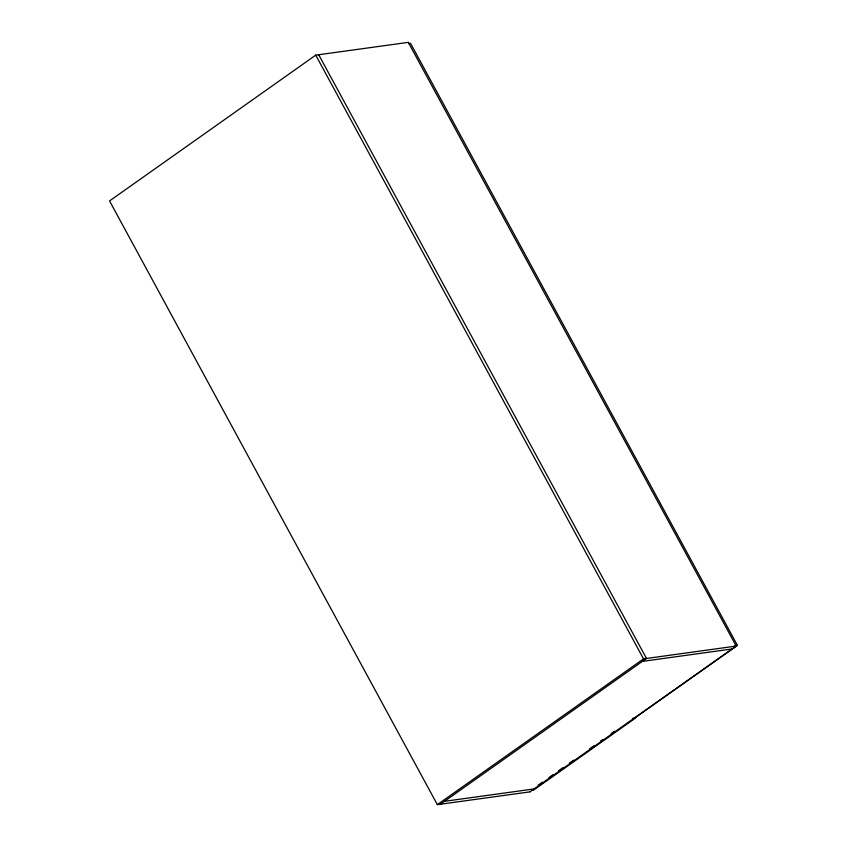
<?xml version="1.0" encoding="UTF-8"?>
<svg xmlns="http://www.w3.org/2000/svg" width="847" height="847" viewBox="0 0 847 847"><rect width="100%" height="100%" fill="white"/><g stroke="black" fill="none" stroke-linecap="round" stroke-linejoin="round"><path stroke-width="1.27" d="M408.402 42.35L315.73 55.15L109.559 200.93L437.348 804.65L530.021 791.85M437.348 804.65L643.519 658.871L736.191 646.07L408.296 42.361M440.334 804.237L646.494 658.458L318.705 54.737M538.184 785.169L542.482 782.13M548.93 777.567L553.218 774.529M558.597 770.738L562.895 767.7M569.332 763.136L573.631 760.098M589.745 748.706L594.043 745.667M600.491 741.114L602.641 739.59M611.227 733.513L614.456 731.236M529.926 791.86L736.191 646.07M635.388 717.568L737.441 645.403L410.541 43.335L408.561 43.599M734.465 645.816L737.441 645.403M642.375 661.38L732.073 648.982M632.72 718.32L635.695 717.917L533.642 790.071L531.651 790.346M444.453 801.326L534.15 788.928M315.73 55.15L643.519 658.871"/></g></svg>
